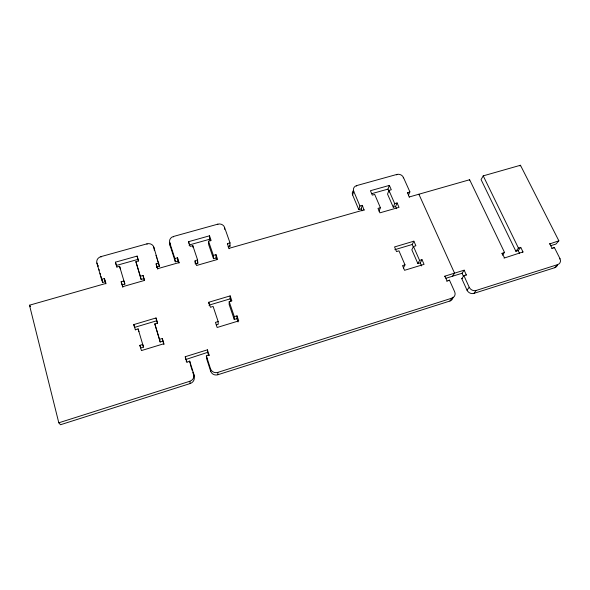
<?xml version="1.0" encoding="UTF-8"?>
<svg xmlns="http://www.w3.org/2000/svg" width="590" height="590" viewBox="0 0 590 590"><rect width="100%" height="100%" fill="white"/><g stroke="black" fill="none" stroke-linecap="round" stroke-linejoin="round"><path stroke-width="0.89" d="M227.423 244.046L227.423 243.618L230.012 242.888L224.547 227.356A5.406 4.853 0.7 0 0 217.784 224.171L173.497 236.472A5.502 4.934 -5.2 0 0 169.736 242.652L170.245 246.045L175.333 261.798L177.974 261.046L177.531 257.771L174.869 258.523L175.333 261.798M229.068 248.744L227.423 243.618M208.845 303.725L208.764 302.257L230.159 295.892L231.855 300.848L229.193 301.645L229.163 304.565L234.245 319.463L236.9 318.652L237.003 315.842L234.326 316.66L234.245 319.463M228.05 246.797L229.975 246.251L230.012 242.888M230.963 301.313L230.115 298.857L230.159 295.892M358.764 209.605L359.93 206.035L362.341 205.35L361.154 208.926L358.764 209.605L352.628 194.973L353.735 191.3A5.185 4.521 16.4 0 1 356.67 185.592L396.834 174.441A5.133 4.418 19.5 0 1 403.42 177.435L409.888 191.868L408.509 195.054M356.53 186.064L356.67 185.592M364.074 210.254L362.341 205.35M379.053 211.242L380.395 207.695L374.694 194.435L372.305 195.106L370.424 190.718L389.385 185.408L391.295 189.759L388.935 190.423L387.534 194.088L393.25 207.171L395.602 206.5L397.085 202.923L394.71 203.602L393.25 207.171M389.245 191.986L387.984 189.102L389.385 185.408M396.65 174.913L396.834 174.441M403.236 177.907L403.42 177.435M407.343 192.989L409.888 191.868M409.298 197.362L407.543 192.532M418.664 194.663L418.885 194.228L454.558 273.163L452.523 276.223M394.791 249.695L412.226 244.489L413.885 241.185L415.898 245.779L413.487 246.502L411.835 249.769L417.868 263.575L420.264 262.845L422.005 259.674L424.062 264.35L404.556 270.301L402.535 265.589L404.983 264.844L398.958 250.846L396.524 251.576L394.54 246.945L413.885 241.185M403.383 267.985L404.983 264.844M417.868 263.575L419.586 260.411L422.005 259.674M469.375 180.208L469.64 179.744L504.509 252.395L502.378 255.182M550.359 245.801L555.986 244.054L558.863 240.809L520.454 165.259L483.232 175.864L481.064 179.581L515.896 251.303L518.19 250.595L520.756 247.372L522.991 251.937L522.659 252.336M444.536 276.732L444.904 276.157L464.16 270.183L466.307 274.888L466.034 275.264M519.989 165.967L520.454 165.259M446.777 281.275L449.447 280.139L454.669 291.799A5.48 4.875 31.4 0 1 451.947 298.149L449.912 301.025L217.872 374.739A5.753 5.524 -11.8 0 1 210.667 371.213L206.537 358.41L206.353 355.925L209.111 355.062L207.415 349.833L185.253 356.707L185.422 357.806M449.197 280.523L449.447 280.139M445.952 278.266L462.044 273.266L464.16 270.183M551.702 248.56L554.335 247.446L559.947 258.56A5.384 4.528 34 0 1 557.675 264.608L554.777 267.69L473.932 293.37A5.406 4.757 32.4 0 1 467.022 290.199L461.786 278.672L463.91 275.633L466.307 274.888M467.022 290.199L469.205 287.256L463.91 275.633M501.721 253.715L504.509 252.395M473.932 293.37L476.174 290.45L557.675 264.608M504.067 258.11L522.991 251.937M515.896 251.303L518.448 248.088L520.756 247.372M549.423 244.031L558.863 240.809M553.796 248.051L554.335 247.446M559.578 258.958L559.947 258.56M105.876 283.871L105.735 283.48L29.5 305.207L58.801 422.801L189.855 381.251A5.893 5.612 -19.2 0 0 193.786 374.112L189.692 361.117L186.949 362.297M206.353 355.925L210.519 368.831A5.812 5.568 -11.3 0 0 217.799 372.393L451.947 298.149M193.786 374.112L194.095 376.45A5.834 5.561 -19.7 0 1 190.201 383.529L60.475 424.741L58.801 422.801M206.537 358.41L207.392 358.145M461.786 278.672L462.678 278.392M185.739 359.524L207.592 352.37L207.415 349.833M139.889 345.327L142.706 344.471L143.503 347.075L140.715 347.923L139.889 345.327L141.438 350.578L163.902 343.727L162.309 338.52L159.521 339.368L160.156 342.008L162.914 341.168L162.309 338.52M208.764 302.257L210.431 307.257L213.123 306.453L218.16 321.565L215.453 322.391L217.15 327.48L238.736 320.894L237.003 315.842M216.228 324.943L218.234 324.33L218.16 321.565M156.026 317.966L156.682 320.783L134.653 327.354L133.775 324.589L156.026 317.966L157.582 323.069L154.809 323.895L160.156 342.008M208.926 305.185L230.115 298.857M135.294 329.736L138.097 328.896L138.93 331.632M122.632 286.703L144.557 280.412L143.053 275.501L140.332 276.282L141.128 279.431L143.82 278.657L143.053 275.501M121.171 281.755L123.922 280.965L124.866 284.085L122.145 284.867L121.171 281.755L122.868 287.323M213.484 258.693L208.676 244.614L208.521 241.229L211.124 240.491L209.516 235.808L188.616 241.671L190.179 246.391L192.812 245.647L197.576 259.925L194.929 260.684L196.529 265.485L217.629 259.43L215.992 254.666L213.374 255.411L213.484 258.693L216.08 257.948L215.992 254.666M380.395 207.695L377.998 208.381L379.916 212.835L399.024 207.356L397.085 202.923M195.216 263.929L197.834 263.177L197.576 259.925M156.955 267.683L156.763 267.078L159.433 266.319L153.784 247.107A5.568 4.978 -8.5 0 0 146.954 243.847L100.978 256.62A5.694 5.052 -13.7 0 0 96.878 262.993L101.546 279.321L104.312 278.539L104.74 279.726M156.527 265.876L156.129 263.841L158.813 263.081M101.546 279.321L102.704 282.463L105.271 281.732M157.722 269.092L157.648 268.686L179.087 262.572L177.531 257.771M229.075 248.331L364.222 209.811M409.497 196.905L469.64 179.744M116.842 267.041L119.571 266.274L120.552 269.505M141.128 279.431L135.892 261.68L138.598 260.913L137.123 256.097L115.404 262.181L116.901 267.056M137.123 256.097L137.935 259.401L116.422 265.448L115.404 262.181M188.947 245.056L209.664 239.238L209.516 235.808M371.744 193.668L387.984 189.102M29.5 305.207L29.854 305.768M29.972 305.952L30.437 306.697M549.777 243.626L552.056 248.154M483.232 175.864L518.448 248.088M518.19 250.595L519.569 253.42M502.178 253.11L504.376 257.712M462.044 273.266L463.504 276.467M444.904 276.157L447.021 280.899M388.935 190.423L394.71 203.602M413.487 246.502L419.586 260.411M395.602 206.5L396.569 208.698M412.226 244.489L413.229 246.768M420.264 262.845L421.621 265.935M353.735 191.3L359.93 206.035M361.154 208.926L361.972 210.859M96.878 262.993L97.63 265.043M97.704 265.242L98.073 266.26A5.642 5.008 -13.9 0 1 97.91 265.353M104.814 279.918L105.308 281.29M229.635 245.278L229.975 246.251M100.978 256.62L101.119 257.034M236.9 318.652L238.043 321.985M209.664 239.238L210.195 240.786M216.08 257.948L216.619 259.526M208.521 241.229L213.374 255.411M229.193 301.645L234.326 316.66M197.281 261.51L197.834 263.177M177.974 261.046L178.549 262.83M207.592 352.37L208.639 355.608M169.736 242.652L174.869 258.523M155.989 255.396L156.306 256.385M156.616 257.38L156.925 258.368M157.235 259.357L157.552 260.352M157.862 261.341L158.179 262.336M158.489 263.332L159.433 266.319M190.312 364.428L192.2 370.439M192.746 372.157L194.095 376.45M156.129 263.841L157.648 268.686M185.253 356.707L186.905 361.987M186.152 360.829L186.455 361.81M137.935 259.401L138.421 260.994M143.82 278.657L144.314 280.28M156.682 320.783L157.456 323.313M162.914 341.168L163.961 344.604M135.892 261.68L140.332 276.282M154.809 323.895L159.521 339.368M119.571 266.274L124.866 284.085M138.097 328.896L143.503 347.075M133.775 324.589L135.405 329.913M105.448 281.681L105.883 283.215M104.312 278.539L105.735 283.48M98.936 269.276L99.223 270.286M100.086 273.318L100.381 274.328M100.956 276.356L102.704 282.463M146.954 243.847L147.043 244.275M156.645 266.481L156.763 267.078M153.784 247.107L154.197 249.216M154.278 249.636L154.44 250.47A5.517 4.941 -8.7 0 0 154.285 250.057M185.562 358.735L185.636 359.199M189.855 381.251L190.201 383.529M189.692 361.117L189.973 363.108M173.497 236.472L173.556 236.907M179.087 262.572L179.146 262.985M188.616 241.671L188.785 243.368M192.812 245.647L192.959 247.328M195.002 261.495L195.143 263.118M209.111 355.062L209.14 355.534M210.519 368.831L210.667 371.213M217.799 372.393L217.872 374.739M217.784 224.171L217.791 224.613M224.547 227.356L224.554 229.326M476.174 290.45A5.458 4.794 32.2 0 1 469.205 287.256M557.55 264.409A5.34 4.499 34.1 0 1 554.777 267.69M453.046 297.154A5.428 4.838 31.5 0 1 449.912 301.025M352.628 194.973A5.14 4.491 16.4 0 1 353.572 190.393M170.245 246.045A5.458 4.897 -5.3 0 1 170.274 243.242"/></g></svg>
